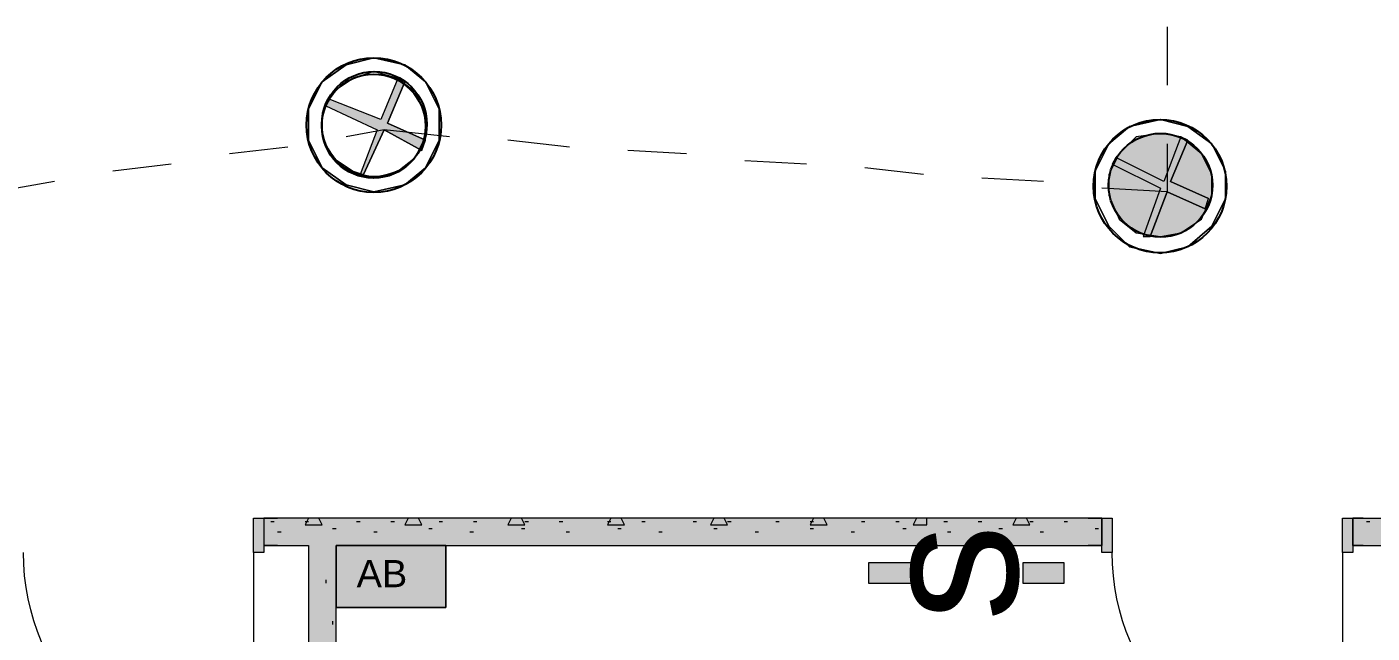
# Model space of a CAD drawing. Header units: inches. Extents: x 0.12 to 8.16, y 2.81 to 8.2.
# Drawn here: x 2.878 to 3.531, y 5.468 to 5.762 of the extents above; entities that cross this region are included whole.
import ezdxf

# ---------------------------------------------------------------- set-up
doc = ezdxf.new("R2010")
doc.units = ezdxf.units.IN
doc.header["$MEASUREMENT"] = 0
for name, color, linetype, true_color in [('PDF_Geometry', 7, 'Continuous', 0x029e21), ('PDF_Solid Fills', 7, 'Continuous', 0xffffff), ('PDF_Text', 7, 'Continuous', 0x5555ff)]:
    doc.layers.add(name, color=color, linetype=linetype, true_color=true_color)
doc.styles.add('PDF F2', font='arial.ttf')

msp = doc.modelspace()

# ---------------------------------------------------------------- hatches: boundary and pattern name
at = {"layer": 'PDF_Solid Fills', "true_color": 0xaaaaaa, "transparency": 33554559}
for points in [[(3.07167, 5.70667), (3.07, 5.70167), (3.05167, 5.71167), (3.04167, 5.69), (3.04, 5.69), (3.04833, 5.71167), (3.02333, 5.72333), (3.025, 5.72667), (3.05, 5.71667), (3.05833, 5.73667), (3.06167, 5.735), (3.05333, 5.715)], [(3.45167, 5.67833), (3.45, 5.67333), (3.43167, 5.68167), (3.42333, 5.66), (3.42, 5.66), (3.42833, 5.68333), (3.405, 5.695), (3.40667, 5.69833), (3.43, 5.68667), (3.43833, 5.70833), (3.44167, 5.70667), (3.43333, 5.68667)]]:
    msp.add_hatch(color=253, dxfattribs=at).paths.add_polyline_path(points)
at = {"layer": 'PDF_Solid Fills', "transparency": 33554559}
msp.add_hatch(color=256, dxfattribs=at).paths.add_polyline_path([(3.42833, 5.66), (3.41667, 5.66167), (3.40833, 5.66833), (3.40333, 5.68), (3.40333, 5.69), (3.40833, 5.7), (3.41667, 5.70833), (3.42833, 5.71), (3.43833, 5.70833), (3.44833, 5.7), (3.45333, 5.69), (3.45333, 5.68), (3.44833, 5.66833), (3.43833, 5.66167)])

# ---------------------------------------------------------------- linework, layer by layer
at = {"layer": 'PDF_Geometry', "color": 7, "lineweight": 13}
for points in [[(3.43167, 5.76167), (3.43167, 5.73333)], [(3.08333, 5.70833), (3.05167, 5.71167), (3.03333, 5.70833)], [(3.14167, 5.70333), (3.11167, 5.70667)], [(3.005, 5.70333), (2.97667, 5.7)], [(3.19833, 5.7), (3.17, 5.70167)], [(3.43167, 5.705), (3.43167, 5.68167), (3.4, 5.68333)], [(2.94833, 5.695), (2.92, 5.69167)], [(3.25667, 5.695), (3.22667, 5.69667)], [(3.31333, 5.69), (3.285, 5.69333)], [(2.89167, 5.68667), (2.86333, 5.68167)], [(3.37167, 5.68667), (3.34167, 5.68833)]]:
    msp.add_lwpolyline(points, dxfattribs=at)
at = {"layer": 'PDF_Geometry', "color": 8, "lineweight": 13, "true_color": 0x7f7f7f}
for points in [[(3.04667, 5.74667), (3.03333, 5.74333), (3.02167, 5.735), (3.015, 5.72167), (3.015, 5.70667), (3.02167, 5.69333), (3.03333, 5.685), (3.04667, 5.68167), (3.06167, 5.685), (3.07167, 5.69333), (3.07833, 5.70667), (3.07833, 5.72167), (3.07167, 5.735), (3.06167, 5.74333)], [(3.04667, 5.68833), (3.05833, 5.69167), (3.06667, 5.69833), (3.07167, 5.70833), (3.07167, 5.72), (3.06667, 5.73), (3.05833, 5.73667), (3.04667, 5.74), (3.03667, 5.73667), (3.02667, 5.73), (3.02167, 5.72), (3.02167, 5.70833), (3.02667, 5.69833), (3.03667, 5.69167)], [(3.04667, 5.74), (3.03667, 5.73667), (3.02667, 5.73), (3.02167, 5.72), (3.02167, 5.70833), (3.02667, 5.69833), (3.03667, 5.69167), (3.04667, 5.68833), (3.05833, 5.69167), (3.06667, 5.69833), (3.07167, 5.70833), (3.07167, 5.72), (3.06667, 5.73), (3.05833, 5.73667)], [(3.07167, 5.70667), (3.05333, 5.715), (3.06167, 5.735), (3.05833, 5.73667), (3.05, 5.71667), (3.025, 5.72667), (3.02333, 5.72333), (3.04833, 5.71167), (3.04, 5.69), (3.04167, 5.69), (3.05167, 5.71167), (3.07, 5.70167)], [(3.42833, 5.71667), (3.41333, 5.71333), (3.40333, 5.705), (3.39667, 5.69167), (3.39667, 5.67833), (3.40333, 5.665), (3.41333, 5.655), (3.42833, 5.65167), (3.44167, 5.655), (3.45333, 5.665), (3.46, 5.67833), (3.46, 5.69167), (3.45333, 5.705), (3.44167, 5.71333)], [(3.42833, 5.66), (3.43833, 5.66167), (3.44833, 5.66833), (3.45333, 5.68), (3.45333, 5.69), (3.44833, 5.7), (3.43833, 5.70833), (3.42833, 5.71), (3.41667, 5.70833), (3.40833, 5.7), (3.40333, 5.69), (3.40333, 5.68), (3.40833, 5.66833), (3.41667, 5.66167)], [(3.42833, 5.71), (3.41667, 5.70833), (3.40833, 5.7), (3.40333, 5.69), (3.40333, 5.68), (3.40833, 5.66833), (3.41667, 5.66167), (3.42833, 5.66), (3.43833, 5.66167), (3.44833, 5.66833), (3.45333, 5.68), (3.45333, 5.69), (3.44833, 5.7), (3.43833, 5.70833)], [(3.45167, 5.67833), (3.43333, 5.68667), (3.44167, 5.70667), (3.43833, 5.70833), (3.43, 5.68667), (3.40667, 5.69833), (3.405, 5.695), (3.42833, 5.68333), (3.42, 5.66), (3.42333, 5.66), (3.43167, 5.68167), (3.45, 5.67333)], [(3.28667, 5.50167), (3.28667, 5.49167), (3.30833, 5.49167), (3.30833, 5.50167)], [(3.36167, 5.50167), (3.36167, 5.49167), (3.38167, 5.49167), (3.38167, 5.50167)]]:
    msp.add_lwpolyline(points, close=True, dxfattribs=at)
at = {"layer": 'PDF_Geometry', "color": 123, "lineweight": 13, "true_color": 0x71cebe}
for points in [[(3.04667, 5.74667), (3.06167, 5.74333), (3.07167, 5.735), (3.07833, 5.72167), (3.07833, 5.70667), (3.07167, 5.69333), (3.06167, 5.685), (3.04667, 5.68167), (3.03333, 5.685), (3.02167, 5.69333), (3.015, 5.70667), (3.015, 5.72167), (3.02167, 5.735), (3.03333, 5.74333)], [(3.04667, 5.74), (3.03667, 5.73667), (3.02667, 5.73), (3.02167, 5.72), (3.02167, 5.70833), (3.02667, 5.69833), (3.03667, 5.69167), (3.04667, 5.68833), (3.05833, 5.69167), (3.06667, 5.69833), (3.07167, 5.70833), (3.07167, 5.72), (3.06667, 5.73), (3.05833, 5.73667)], [(3.42833, 5.71667), (3.44167, 5.71333), (3.45333, 5.705), (3.46, 5.69167), (3.46, 5.67833), (3.45333, 5.665), (3.44167, 5.655), (3.42833, 5.65167), (3.41333, 5.655), (3.40333, 5.665), (3.39667, 5.67833), (3.39667, 5.69167), (3.40333, 5.705), (3.41333, 5.71333)], [(3.42833, 5.71), (3.41667, 5.70833), (3.40833, 5.7), (3.40333, 5.69), (3.40333, 5.68), (3.40833, 5.66833), (3.41667, 5.66167), (3.42833, 5.66), (3.43833, 5.66167), (3.44833, 5.66833), (3.45333, 5.68), (3.45333, 5.69), (3.44833, 5.7), (3.43833, 5.70833)]]:
    msp.add_lwpolyline(points, close=True, dxfattribs=at)
at = {"layer": 'PDF_Geometry', "color": 251, "lineweight": 9, "true_color": 0x6a6a6a}
for points in [[(3.05833, 5.73667), (3.05, 5.71667), (3.025, 5.72667)], [(3.06167, 5.735), (3.05333, 5.715), (3.07167, 5.70667)], [(3.02333, 5.72333), (3.04833, 5.71167), (3.04, 5.69)], [(3.07, 5.70167), (3.05167, 5.71167), (3.04167, 5.69)], [(3.43833, 5.70833), (3.43, 5.68667), (3.40667, 5.69833)], [(3.44167, 5.70667), (3.43333, 5.68667), (3.45167, 5.67833)], [(3.405, 5.695), (3.42833, 5.68333), (3.42, 5.66)], [(3.45, 5.67333), (3.43167, 5.68167), (3.42333, 5.66)]]:
    msp.add_lwpolyline(points, dxfattribs=at)
at = {"layer": 'PDF_Geometry', "color": 30, "lineweight": 9, "true_color": 0xff6600}
for points in [[(2.99333, 5.50667), (2.98833, 5.50667), (2.98833, 5.52333), (2.99333, 5.52333)], [(3.4, 5.52333), (3.405, 5.52333), (3.405, 5.50667), (3.4, 5.50667)], [(3.52167, 5.50667), (3.51667, 5.50667), (3.51667, 5.52333), (3.52167, 5.52333)]]:
    msp.add_lwpolyline(points, close=True, dxfattribs=at)
at = {"layer": 'PDF_Geometry', "color": 7, "lineweight": 9}
for points in [[(3.02833, 5.01167), (3.02833, 5.51), (3.4, 5.51), (3.4, 5.52333), (3.02833, 5.52333), (2.99333, 5.52333), (2.99333, 5.51), (3, 5.51), (2.99333, 5.51)], [(3, 5.52333), (2.99333, 5.52333), (3, 5.52333), (2.99333, 5.52333), (2.99333, 5.51), (3, 5.51)], [(2.99333, 5.52333), (2.99333, 5.51), (3.015, 5.51), (3.015, 5.01167)], [(3.4, 5.52333), (3.39333, 5.52333), (3.4, 5.52333), (3.4, 5.51), (3.39333, 5.51), (3.4, 5.51), (3.39333, 5.51)], [(3.39333, 5.52333), (3.4, 5.52333), (3.4, 5.51)], [(3.52667, 5.52333), (3.52167, 5.52333), (3.52667, 5.52333), (3.52167, 5.52333), (3.52167, 5.51), (3.52667, 5.51), (3.52167, 5.51), (3.52667, 5.51)], [(3.52167, 5.51), (3.52167, 5.52333), (3.63, 5.52333), (3.63, 5.51), (3.57333, 5.51)], [(3.52167, 5.52333), (3.52167, 5.51), (3.56, 5.51)]]:
    msp.add_lwpolyline(points, dxfattribs=at)
at = {"layer": 'PDF_Geometry', "color": 85, "lineweight": 13, "true_color": 0x68b353}
for points in [[(3.015, 5.52333), (3.01333, 5.52), (3.02167, 5.52), (3.02, 5.52333)], [(3.06333, 5.52333), (3.06167, 5.52), (3.07, 5.52), (3.06833, 5.52333)], [(3.11333, 5.52333), (3.11167, 5.52), (3.12, 5.52), (3.11833, 5.52333)], [(3.16167, 5.52333), (3.16, 5.52), (3.16833, 5.52), (3.16667, 5.52333)], [(3.21167, 5.52333), (3.21, 5.52), (3.21833, 5.52), (3.21667, 5.52333)], [(3.26, 5.52333), (3.25833, 5.52), (3.26667, 5.52), (3.265, 5.52333)], [(3.31, 5.52333), (3.30833, 5.52), (3.315, 5.52), (3.315, 5.52333)], [(3.35833, 5.52333), (3.35667, 5.52), (3.365, 5.52), (3.36333, 5.52333)], [(2.99667, 5.52167), (2.99833, 5.52167)], [(3, 5.51667), (3.00167, 5.51667)], [(3.01333, 5.52167), (3.015, 5.52167)], [(3.02667, 5.51833), (3.02833, 5.51833)], [(3.03833, 5.52167), (3.04, 5.52167)], [(3.04667, 5.51667), (3.04833, 5.51667)], [(3.055, 5.52167), (3.05667, 5.52167)], [(3.07333, 5.51833), (3.075, 5.51833)], [(3.07833, 5.52167), (3.08, 5.52167)], [(3.09333, 5.51667), (3.095, 5.51667)], [(3.095, 5.52167), (3.09667, 5.52167)], [(3.11833, 5.51833), (3.12, 5.51833)], [(3.12, 5.52167), (3.12167, 5.52167)], [(3.13667, 5.52167), (3.13833, 5.52167)], [(3.14, 5.51667), (3.14167, 5.51667)], [(3.16, 5.52167), (3.16167, 5.52167)], [(3.165, 5.51833), (3.16667, 5.51833)], [(3.17667, 5.52167), (3.17833, 5.52167)], [(3.185, 5.51667), (3.18667, 5.51667)], [(3.20167, 5.52167), (3.20333, 5.52167)], [(3.21167, 5.51833), (3.21333, 5.51833)], [(3.21833, 5.52167), (3.22, 5.52167)], [(3.23167, 5.51667), (3.23333, 5.51667)], [(3.24167, 5.52167), (3.24333, 5.52167)], [(3.25833, 5.52167), (3.26, 5.52167)], [(3.25833, 5.51833), (3.26, 5.51833)], [(3.27833, 5.51667), (3.28, 5.51667)], [(3.28333, 5.52167), (3.285, 5.52167)], [(3.3, 5.52167), (3.30167, 5.52167)], [(3.30333, 5.51833), (3.305, 5.51833)], [(3.32333, 5.52167), (3.325, 5.52167)], [(3.325, 5.51667), (3.32667, 5.51667)], [(3.34, 5.52167), (3.34167, 5.52167)], [(3.35, 5.51833), (3.35167, 5.51833)], [(3.365, 5.52167), (3.36667, 5.52167)], [(3.37, 5.51667), (3.37167, 5.51667)], [(3.38167, 5.52167), (3.38333, 5.52167)], [(3.39667, 5.51833), (3.39833, 5.51833)], [(3.52833, 5.52167), (3.53, 5.52167)], [(3.02333, 5.49333), (3.02333, 5.49167)], [(3.02667, 5.47333), (3.02667, 5.47167)]]:
    msp.add_lwpolyline(points, dxfattribs=at)
at = {"layer": 'PDF_Geometry', "color": 7, "lineweight": 13}
msp.add_lwpolyline([(3.08167, 5.48), (3.08167, 5.51), (3.02833, 5.51), (3.02833, 5.48)], close=True, dxfattribs=at)
at = {"layer": 'PDF_Geometry', "color": 1, "lineweight": 13}
msp.add_lwpolyline([(3.02833, 5.51), (3.08167, 5.51), (3.08167, 5.48), (3.02833, 5.48)], close=True, dxfattribs=at)
at = {"layer": 'PDF_Geometry', "color": 30, "lineweight": 13, "true_color": 0xff6600}
for points in [[(2.98833, 5.50667), (2.98833, 5.395, -0.41418), (2.87667, 5.50667)], [(3.51667, 5.50667), (3.51667, 5.395, -0.41418), (3.405, 5.50667)]]:
    msp.add_lwpolyline(points, format="xyb", dxfattribs=at)
at = {"layer": 'PDF_Geometry', "color": 251, "lineweight": 9, "true_color": 0x6a6a6a}
for points in [[(3.30833, 5.49167), (3.30833, 5.50167), (3.28667, 5.50167), (3.28667, 5.49167)], [(3.38167, 5.49167), (3.38167, 5.50167), (3.36167, 5.50167), (3.36167, 5.49167)]]:
    msp.add_lwpolyline(points, close=True, dxfattribs=at)
at = {"layer": 'PDF_Geometry', "color": 7, "lineweight": 25}
for centre, radius in [((3.04668, 5.71401), 0.03265), ((3.04658, 5.71352), 0.02518), ((3.04692, 5.71449), 0.02551), ((3.42819, 5.68436), 0.03231), ((3.42842, 5.68482), 0.02518)]:
    msp.add_circle(centre, radius, dxfattribs=at)
at = {"layer": 'PDF_Solid Fills', "lineweight": 25, "transparency": 33554559}
for points in [[(2.98833, 5.52333), (2.99333, 5.52333), (2.98833, 5.50667), (2.99333, 5.50667)], [(2.99333, 5.52333), (3.02833, 5.52333), (2.99333, 5.51), (3.02833, 5.51)], [(3.02833, 5.52333), (3.4, 5.52333), (3.02833, 5.51), (3.4, 5.51)], [(3.4, 5.52333), (3.405, 5.52333), (3.4, 5.50667), (3.405, 5.50667)], [(3.51667, 5.52333), (3.52167, 5.52333), (3.51667, 5.50667), (3.52167, 5.50667)], [(3.52167, 5.52333), (3.56, 5.52333), (3.52167, 5.51), (3.56, 5.51)], [(3.015, 5.51), (3.02833, 5.51), (3.015, 5.01167), (3.02833, 5.01167)]]:
    msp.add_solid(points, dxfattribs=at)
at = {"layer": 'PDF_Solid Fills', "color": 17, "lineweight": 25, "true_color": 0x804040, "transparency": 33554559}
msp.add_solid([(3.02833, 5.51), (3.08167, 5.51), (3.02833, 5.48), (3.08167, 5.48)], dxfattribs=at)
at = {"layer": 'PDF_Solid Fills', "color": 253, "lineweight": 25, "true_color": 0xaaaaaa, "transparency": 33554559}
for points in [[(3.28667, 5.50167), (3.30833, 5.50167), (3.28667, 5.49167), (3.30833, 5.49167)], [(3.36167, 5.50167), (3.38167, 5.50167), (3.36167, 5.49167), (3.38167, 5.49167)]]:
    msp.add_solid(points, dxfattribs=at)

# ---------------------------------------------------------------- texts
at = {"layer": 'PDF_Text', "insert": (3.32594, 5.47332), "char_height": 0.0672, "attachment_point": 4, "rotation": 89.89919, "style": 'PDF F2'}
msp.add_mtext('s', dxfattribs=at)
at = {"layer": 'PDF_Text', "color": 7, "true_color": 0xffffff, "insert": (3.03833, 5.49635), "char_height": 0.013175, "attachment_point": 4, "style": 'PDF F2'}
msp.add_mtext('AB', dxfattribs=at)

doc.saveas('drawing.dxf')
